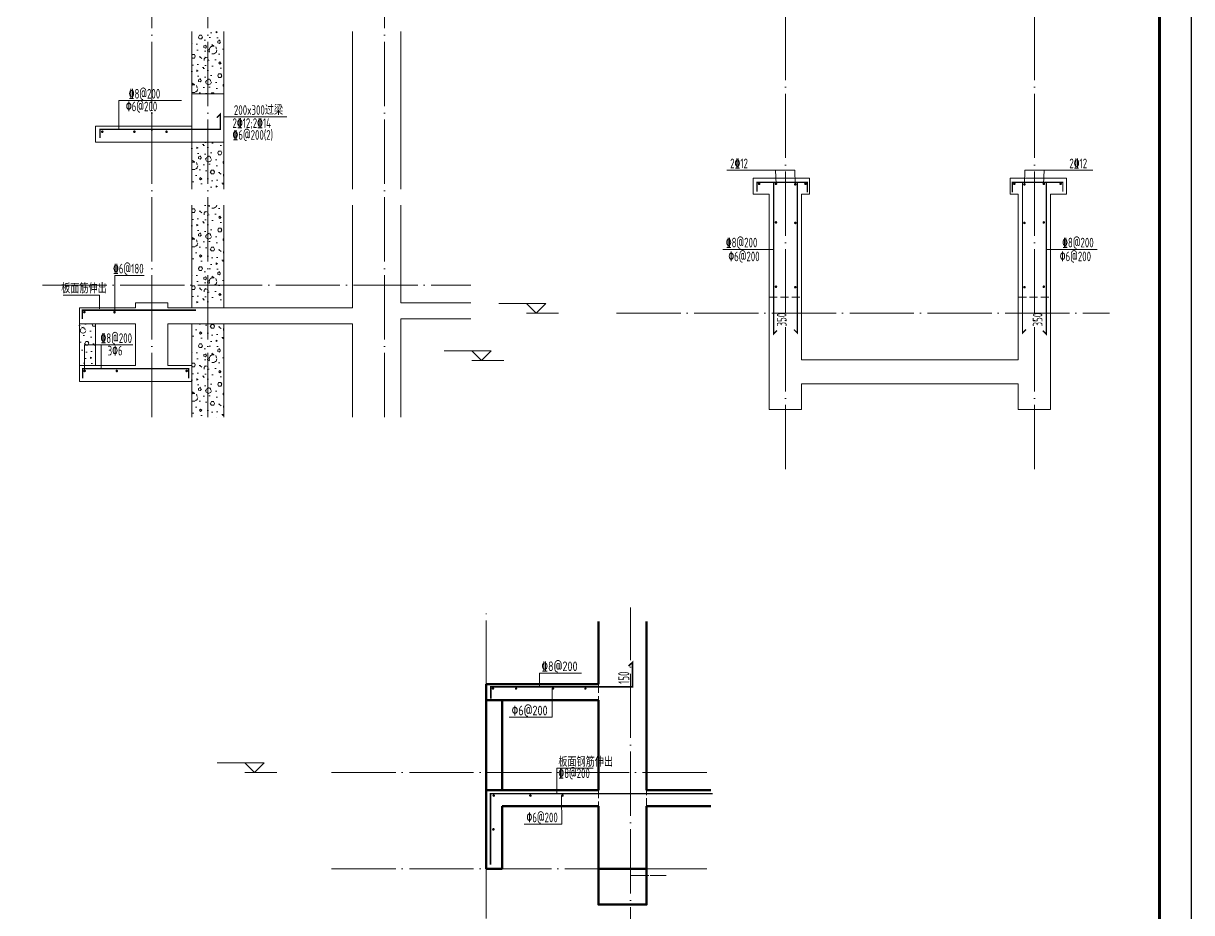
# Model space of a CAD drawing. Extents: x 5874492 to 7194610, y -939842 to -279257.
# Drawn here: x 6059970 to 6067241, y -816743 to -811211 of the extents above; entities that cross this region are included whole.
import ezdxf
from ezdxf.enums import TextEntityAlignment as Align

# ---------------------------------------------------------------- set-up
doc = ezdxf.new("R2010")
doc.units = 0
doc.header["$LTSCALE"] = 1000
doc.linetypes.add('DASH', pattern=[0.35, 0.25, -0.1])
doc.linetypes.add('DOTE', pattern=[2.42, 2, -0.2, 0.02, -0.2])
for name, color, linetype, lineweight in [('A-大样-填充', 8, 'Continuous', 9), ('A-大样-砌体墙线', 120, 'Continuous', 50), ('A-大样-结构墙线', 140, 'Continuous', 50), ('A-标注-标高标注', 3, 'Continuous', 15), ('A-轴线-塔楼', 1, 'DOTE', 9), ('A-轴线-隔墙', 41, 'DOTE', 9), ('S-墙柱-REIN', 1, 'Continuous', 20), ('S-大样-DIM', 3, 'Continuous', 20), ('S-大样-HATCH', 251, 'Continuous', 20), ('S-大样-REIN', 1, 'Continuous', 20), ('S-大样-实线', 2, 'Continuous', 20), ('S-大样-文字', 7, 'Continuous', 20), ('S-大样-标高', 3, 'Continuous', 20), ('S-大样-虚线', 4, 'DASH', 20), ('S-板-BEAM', 4, 'DASH', 20), ('S-轴网-轴线', 1, 'DOTE', 9), ('S-通用-TEXT', 7, 'Continuous', 20)]:
    doc.layers.add(name, color=color, linetype=linetype, lineweight=lineweight)
doc.layers.add('Y-云图图框', color=7, linetype='Continuous')
doc.styles.add('_YT_Name', font='', dxfattribs={"width": 0.8})
doc.styles.add('_YT_Sign_Text', font='ros.shx', dxfattribs={"width": 0.8, "bigfont": 'hztxt.shx'})
doc.styles.get("Standard").update_dxf_attribs({"font": 'gbenor.shx', "bigfont": 'gbcbig.shx'})
doc.styles.add('TSSD_Rein', font='tssdeng.shx', dxfattribs={"width": 0.7, "bigfont": 'hztxt.shx'})
doc.styles.get('_YT_Name').set_extended_font_data('SimHei')
pattern_1 = [(0, (5308285, -1586158.92), (120, 240), [0, -240]), (0, (5308144.6, -1586191.32), (120, 240), [0, -240]), (0, (5308222.6, -1586193.72), (120, 240), [0, -240]), (0, (5308307.8, -1586122.92), (120, 240), [0, -240]), (0, (5308208.2, -1586205.72), (120, 240), [0, -240]), (0, (5308331.8, -1585971.72), (120, 240), [0, -240]), (0, (5308258.6, -1585990.92), (120, 240), [0, -240]), (0, (5308297, -1586020.92), (120, 240), [0, -240]), (0, (5308101.4, -1586025.72), (120, 240), [0, -240]), (0, (5308219, -1586036.52), (120, 240), [0, -240]), (0, (5308173.4, -1586097.72), (120, 240), [0, -240]), (0, (5308175.8, -1586187.72), (120, 240), [0, -240]), (0, (5308265.8, -1586197.32), (120, 240), [0, -240]), (0, (5308331.8, -1586091.72), (120, 240), [0, -240]), (0, (5308107.4, -1586128.92), (120, 240), [0, -240]), (0, (5308127.8, -1586088.12), (120, 240), [0, -240]), (0, (5308221.4, -1586104.92), (120, 240), [0, -240]), (0, (5308187.8, -1586139.72), (120, 240), [0, -240]), (0, (5308168.6, -1586060.52), (120, 240), [0, -240]), (0, (5308198.6, -1585970.52), (120, 240), [0, -240]), (0, (5308117, -1586179.32), (120, 240), [0, -240]), (0, (5308249, -1586019.72), (120, 240), [0, -240]), (0, (5308137.4, -1586016.12), (120, 240), [0, -240]), (0, (5308118.2, -1585984.92), (120, 240), [0, -240]), (130.601294, (5308317.057, -1586046.865), (-599.99999337, 720.00000315), [10.53662, -4414.8444]), (18.434949, (5308299.914, -1586042.294), (599.9999978, 239.9999982), [10.842096, -1507.05116]), (90, (5308299.91, -1586052.58), (120, 240), [10.285714, -469.71426]), (161.565051, (5308310.2, -1586056.008), (-600.000003, 239.9999821), [10.842096, -1507.05116]), (53.1301023, (5308310.2, -1586056.01), (120.0000002, 239.9999999), [11.42857, -1188.5714]), (135, (5308319.34, -1586178.29), (-120.0000145, 239.999984), [9.697464, -669.12504]), (45, (5308305.63, -1586178.29), (119.999999, 239.999999), [9.697464, -669.12504]), (135, (5308312.485, -1586185.15), (-120.0000145, 239.999984), [9.697464, -669.12504]), (45, (5308312.485, -1586185.15), (119.999999, 239.999999), [9.697464, -669.12504]), (116.56505, (5308203.91, -1586017.15), (-2e-05, 479.999987), [12.77753, -255.5506]), (180, (5308198.2, -1586005.72), (-120, 240), [13.714286, -226.2857]), (63.434949, (5308178.77, -1586017.15), (1e-06, 479.999998), [12.77753, -255.5506]), (116.56505, (5308184.49, -1586028.58), (-2e-05, 479.999987), [12.77753, -255.5506]), (0, (5308184.49, -1586028.58), (120, 240), [13.714286, -226.2857]), (63.434949, (5308198.2, -1586028.58), (1e-06, 479.999998), [12.77753, -255.5506]), (107.102728, (5308294.2, -1586098.294), (-359.99998624, 1200.000001936), [15.54454, -6513.161]), (143.972626, (5308289.628, -1586083.437), (-2279.9999711, 1679.9999981), [15.54454, -3248.808]), (180, (5308277.06, -1586074.3), (-120, 240), [14.85714, -225.14284]), (36.0273733, (5308249.628, -1586083.437), (2279.99998315, 1679.9999819), [15.54454, -3248.808]), (71.565051, (5308245.057, -1586097.15), (360.0000018, 1199.999998), [14.456126, -1503.43712]), (107.102728, (5308249.628, -1586112.008), (-359.99998624, 1200.000001936), [15.54454, -6513.161]), (143.972626, (5308262.2, -1586121.15), (-2279.9999711, 1679.9999981), [15.54454, -3248.808]), (0, (5308262.2, -1586121.15), (120, 240), [14.85714, -225.14284]), (36.0273733, (5308277.057, -1586121.15), (2279.99998315, 1679.9999819), [15.54454, -3248.808]), (71.565051, (5308289.63, -1586112.008), (360.0000018, 1199.999998), [14.456126, -1503.43712]), (150.255118, (5308296.485, -1585986.294), (-360.00000085, 239.999997), [9.21401, -1925.72784]), (90, (5308288.49, -1585990.87), (120, 240), [9.14286, -470.8571]), (29.7448813, (5308288.485, -1585990.865), (360.0000002, 239.9999989), [9.21401, -1925.72784]), (116.56505, (5308240.49, -1586156.58), (-2e-05, 479.999987), [12.77753, -255.5506]), (168.690067, (5308234.77, -1586145.15), (-1080.0000008, 239.999994), [11.6549, -2435.8742]), (41.1859251, (5308214.2, -1586150.865), (2999.99998182, 2639.99997692), [12.14874, -5090.3208]), (90, (5308214.2, -1586162.29), (120, 240), [11.42857, -468.5714]), (138.814074, (5308223.343, -1586170.294), (-2999.99994668, 2640.00001681), [12.14874, -5090.3208]), (16.6992442, (5308223.343, -1586170.294), (3959.99997021, 1199.99998743), [11.93178, -4999.415]), (60.9453959, (5308234.771, -1586166.865), (119.99999968, 239.99999788), [11.766434, -4930.1358]), (109.983106, (5308139.914, -1586056.008), (-600.00000226, 1679.99999555), [13.3768, -5604.879]), (155.556045, (5308135.343, -1586043.437), (-1560.00000595, 719.99998504), [13.809194, -5786.0526]), (24.4439547, (5308110.2, -1586043.437), (1560.00000078, 719.99999654), [13.809194, -5786.0526]), (70.0168934, (5308105.628, -1586056.008), (600.00000181, 1679.99999583), [13.3768, -5604.879]), (109.983106, (5308110.2, -1586068.579), (-600.00000226, 1679.99999555), [13.3768, -5604.879]), (160.016893, (5308122.771, -1586073.15), (-600.00000035, 239.99998907), [13.3768, -2795.751]), (19.9831065, (5308122.771, -1586073.15), (599.9999967, 239.9999996), [13.3768, -2795.751]), (70.0168934, (5308135.343, -1586068.579), (600.00000181, 1679.99999583), [13.3768, -5604.879]), (122.005383, (5308229.057, -1586077.722), (-120.0000161, 239.99998775), [10.781693, -2253.3736]), (18.434949, (5308213.057, -1586072.008), (599.9999978, 239.9999982), [10.842096, -1507.05116]), (90, (5308213.06, -1586082.29), (120, 240), [10.285714, -469.71426]), (161.565051, (5308223.343, -1586085.722), (-600.000003, 239.9999821), [10.842096, -1507.05116]), (54.4623222, (5308223.343, -1586085.722), (839.99999878, 1199.9999982), [9.83123, -4119.2846]), (116.56505, (5308159.34, -1586136), (-2e-05, 479.999987), [12.77753, -255.5506]), (180, (5308153.63, -1586124.58), (-120, 240), [12.57143, -227.42856]), (59.0362434, (5308134.2, -1586136.008), (120.0000004, 239.99999884), [13.32789, -2785.5288]), (120.963756, (5308141.057, -1586147.436), (-120.0000164, 239.99998898), [13.32789, -2785.5288]), (0, (5308141.06, -1586147.44), (120, 240), [12.57143, -227.42856]), (63.434949, (5308153.63, -1586147.44), (1e-06, 479.999998), [12.77753, -255.5506])]

# ---------------------------------------------------------------- blocks, each defined once
blk = doc.blocks.new('ECMCTK_A1_竖_单行图名--0')
at = {"color": 4}
blk.add_lwpolyline([(0, 0), (594, 0), (594, 841), (0, 841)], close=True, dxfattribs=at)
at = {"const_width": 1}
blk.add_lwpolyline([(10, 10), (584, 10), (584, 816), (10, 816)], close=True, dxfattribs=at)
at = {"color": 80, "flags": 3}
for tag, height, p in [('YTHQINS', 3, (593.31, 817.5)), ('ECMCKEY', 3, (440.09, 590.57)), ('YTTQINS', 3.75, (595.35, 11.88)), ('YTFRAME', 3, (375.97, 4.92)), ('YTBARCODE_T1', 3, (493.74, 4.57))]:
    blk.add_attdef(tag, text='', height=height, dxfattribs=at).set_placement(p, align=Align.MIDDLE_CENTER)
for tag, height, style, width, p in [('证书编号', 4, '_YT_Sign_Text', 0.8, (461.87, 43.81)), ('审查批准号', 4, '_YT_Sign_Text', 0.8, (514.06, 43.81)), ('工程号', 4, '_YT_Sign_Text', 0.5, (557.08, 44.12)), ('设计单位', 6, '_YT_Name', 0.8, (376.75, 38.6)), ('建设单位', 4, '_YT_Sign_Text', 0.8, (487.96, 36.11)), ('阶段', 4, '_YT_Sign_Text', 0.8, (557.08, 35.81)), ('项目号', 4, '_YT_Sign_Text', 0.5, (575.08, 33.72)), ('项目名称', 4, '_YT_Sign_Text', 0.8, (487.96, 28.11)), ('专业', 4, '_YT_Sign_Text', 0.8, (557.08, 27.31)), ('图纸编号', 4, '_YT_Sign_Text', 0.5, (556.93, 19.36)), ('图纸名称', 4.5, '_YT_Name', 0.8, (488.39, 15.06)), ('出图比例', 4.2, '_YT_Sign_Text', 0.8, (434.82, 11.78)), ('日期', 4, '_YT_Sign_Text', 0.5, (556.88, 12.13)), ('版本号', 4, '_YT_Sign_Text', 0.8, (575.08, 13))]:
    blk.add_attdef(tag, text='', height=height, dxfattribs=dict(style=style, width=width)).set_placement(p, align=Align.CENTER)
at = {"style": '_YT_Sign_Text', "width": 0.8, "flags": 3}
for tag, p, height in [('{审定人}', (358.87, 26.45), 6.24), ('{校对人}', (411.35, 26.53), 6.24), ('[审定人]', (343.95, 27.81), 4.1), ('[校对人]', (395.23, 27.82), 4.1), ('[审核人]', (344.01, 19.76), 4.1), ('{审核人}', (359.98, 18.44), 6.24), ('[设计人]', (395.47, 20.21), 4.1), ('{设计人}', (411.48, 18.54), 6.24), ('[项目负责人]', (343.78, 12.01), 4.1), ('{项目负责人}', (361.28, 10.72), 6.24), ('[专业负责人]', (395.74, 11.77), 4.1), ('{专业负责人}', (411.58, 10.36), 6.24)]:
    blk.add_attdef(tag, p, '', height=height, dxfattribs=at)
at = {"color": 80, "flags": 3}
for tag, p in [('YTQRCODE', (304.56, 12.07)), ('YTBZSIT', (10, 10)), ('EXT_TK_LEFT', (10, 10))]:
    blk.add_attdef(tag, p, '', height=3, dxfattribs=at)
blk = doc.blocks.new('空调板大样')
at = {"layer": 'S-墙柱-REIN', "const_width": 8, "elevation": 0}
blk.add_lwpolyline([(727.8, 133.3), (749, 154.5), (749, 59.6), (0, 59.6), (0, 6.7)], dxfattribs=at)
at = {"layer": 'S-墙柱-REIN', "const_width": 8}
for points in [[(18.5, 45.5, 1), (10.5, 45.5, 1)], [(218.5, 45.5, 1), (210.5, 45.5, 1)], [(418.5, 45.5, 1), (410.5, 45.5, 1)]]:
    blk.add_lwpolyline(points, format="xyb", close=True, dxfattribs=at)
at = {"layer": 'S-大样-实线', "elevation": 0}
blk.add_lwpolyline([(572, -19), (772, -19), (772, 281), (572, 281)], close=True, dxfattribs=at)
at = {"layer": 'S-通用-TEXT'}
blk.add_line((1162.3, 138.3, 0), (773.2, 138.3, 0), dxfattribs=at)
at = {"layer": 'S-通用-TEXT', "elevation": 0}
blk.add_lwpolyline([(507.7, 239.6), (118.6, 239.6), (118.6, 59.6)], dxfattribs=at)
at = {"layer": 'S-通用-TEXT', "style": 'TSSD_Rein', "width": 0.7}
for s, p in [('\x848@200', (179.2, 251.6, 0)), ('\x826@200', (161.7, 172.8, 0)), ('200x300过梁', (833.9, 150.4, 0)), ('2\x8412;2\x8414', (825.3, 69.2, 0)), ('\x846@200(2)', (825.3, -4.3, 0))]:
    blk.add_text(s, height=60, dxfattribs=at).set_placement(p)
blk = doc.blocks.new('sadfhfdhgfjhgjhgj')
at = {"layer": 'S-大样-REIN', "const_width": 9, "elevation": 0}
blk.add_lwpolyline([(6114407.1, -1579845.8), (6114407.1, -1579791.8), (6115115, -1579791.8), (6115115, -1579791.8), (6115115, -1579791.8)], dxfattribs=at)
at = {"layer": 'S-大样-REIN', "const_width": 8, "elevation": 0}
for points in [[(6114423.6, -1579804, 1), (6114415.6, -1579804, 1)], [(6114610.9, -1579804.7, 1), (6114602.9, -1579804.7, 1)]]:
    blk.add_lwpolyline(points, format="xyb", close=True, dxfattribs=at)
at = {"layer": 'S-大样-文字', "elevation": 0}
for points in [[(6114610.1, -1579802.4), (6114610.1, -1579575.4), (6114791.6, -1579575.4)], [(6114287.3, -1579698.3), (6114514.4, -1579698.3), (6114514.4, -1579783)]]:
    blk.add_lwpolyline(points, dxfattribs=at)
at = {"layer": 'S-大样-文字', "style": 'TSSD_Rein', "width": 0.7}
for s, p in [('\x846@180', (6114598.2, -1579563.3, 0)), ('板面筋伸出', (6114275.3, -1579686.2, 0))]:
    blk.add_text(s, height=60, dxfattribs=at).set_placement(p)
blk = doc.blocks.new('20191016.08465800')
at = {"layer": 'S-墙柱-REIN', "const_width": 8}
blk.add_lwpolyline([(516.8, 0), (516.8, 562.5), (1822.9, 562.5)], dxfattribs=at)
at = {"layer": 'S-墙柱-REIN', "ltscale": 0.2, "const_width": 8}
for points in [[(533.6, 547.5, 1), (525.6, 547.5, 1)], [(733.6, 547.5, 1), (725.6, 547.5, 1)], [(933.6, 547.5, 1), (925.6, 547.5, 1)], [(533.6, 347.5, 1), (525.6, 347.5, 1)], [(533.6, 147.5, 1), (525.6, 147.5, 1)]]:
    blk.add_lwpolyline(points, format="xyb", close=True, dxfattribs=at)
at = {"layer": 'S-通用-TEXT'}
for p, q in [((0, 377.5), (516.8, 377.5)), ((158.5, 77.5), (399.6, 77.5))]:
    blk.add_line(p, q, dxfattribs=at)
blk.add_lwpolyline([(399.6, 77.5), (529.6, 143.5)], dxfattribs=at)
at = {"layer": 'S-通用-TEXT', "style": 'TSSD_Rein', "width": 0.7}
for s, p in [('板面钢筋\x848@200伸出', (15, 383.4, 0)), ('并附加\x848@200', (15, 305.9, 0)), ('\x826@200', (173.5, 83.4, 0))]:
    blk.add_text(s, height=60, dxfattribs=at).set_placement(p)
blk = doc.blocks.new('20191016.09045092')
at = {"layer": 'S-墙柱-REIN', "const_width": 9, "elevation": 0}
blk.add_lwpolyline([(1897.4, 443.1), (514.2, 443), (514.2, 0)], dxfattribs=at)
at = {"layer": 'S-墙柱-REIN', "const_width": 8, "elevation": 0}
for points in [[(538.5, 430.8, 1), (530.5, 430.8, 1)], [(766.5, 430.8, 1), (758.5, 430.8, 1)], [(966.5, 430.8, 1), (958.5, 430.8, 1)]]:
    blk.add_lwpolyline(points, format="xyb", close=True, dxfattribs=at)
at = {"layer": 'S-墙柱-REIN', "const_width": 8}
blk.add_lwpolyline([(536.2, 220.7, 1), (528.2, 220.7, 1)], format="xyb", close=True, dxfattribs=at)
at = {"layer": 'S-大样-虚线', "ltscale": 0.2}
for p, q in [((1186.2, 464.1), (1186.2, 364.1)), ((1486.2, 364.1), (1486.2, 464.1))]:
    blk.add_line(p, q, dxfattribs=at)
at = {"layer": 'S-板-BEAM', "ltscale": 0.2}
blk.add_line((1186.2, 464.1), (1186.2, 364.1), dxfattribs=at)
at = {"layer": 'S-通用-TEXT', "elevation": 0}
for points in [[(1154.2, 601.8), (927.1, 601.8), (927.1, 443)], [(724.4, 252.6), (957.3, 252.6), (957.2, 430.8)]]:
    blk.add_lwpolyline(points, dxfattribs=at)
at = {"layer": 'S-板-BEAM', "ltscale": 0.2}
blk.add_blockref('20191016.08465800', (0, 7491.7), dxfattribs=at)
at = {"layer": 'S-通用-TEXT', "style": 'TSSD_Rein', "width": 0.7}
for s, p in [('板面钢筋伸出', (936.7, 610.3, 0)), ('\x848@200', (936.7, 539.8, 0)), ('\x826@200', (738.3, 264.7, 0))]:
    blk.add_text(s, height=60, dxfattribs=at).set_placement(p)
blk = doc.blocks.new('20180119.17033550')
at = {"layer": 'S-墙柱-REIN', "const_width": 9, "elevation": 0}
blk.add_lwpolyline([(50, 116.5), (50, 190.4), (816.9, 190.5), (816.9, 340.4), (795.7, 319.2)], dxfattribs=at)
at = {"layer": 'S-墙柱-REIN', "const_width": 8, "elevation": 0}
for points in [[(66.5, 178.2, 1), (58.5, 178.2, 1)], [(191.5, 178.2, 1), (183.5, 178.2, 1)], [(391.5, 178.2, 1), (383.5, 178.2, 1)], [(566.7, 178.2, 1), (558.7, 178.2, 1)]]:
    blk.add_lwpolyline(points, format="xyb", close=True, dxfattribs=at)
at = {"layer": 'S-板-BEAM', "ltscale": 0.2}
blk.add_line((633.2, 206.5), (633.2, 106.5), dxfattribs=at)
at = {"layer": 'S-通用-TEXT', "elevation": 0}
for points in [[(541.7, 275.2), (314.5, 275.2), (314.5, 190.4)], [(149.4, 0), (382.2, 0), (382.2, 178.2)]]:
    blk.add_lwpolyline(points, dxfattribs=at)
at = {"layer": 'S-通用-TEXT', "style": 'TSSD_Rein', "width": 0.7}
for s, p in [('\x848@200', (324.2, 287.3, 0)), ('\x826@200', (163.3, 12.1, 0))]:
    blk.add_text(s, height=60, dxfattribs=at).set_placement(p)
blk.add_text('150', height=60, rotation=90, dxfattribs=at).set_placement((800.4, 208, 0))

msp = doc.modelspace()

# ---------------------------------------------------------------- hatches: boundary and pattern name
at = {"layer": 'A-大样-填充', "ltscale": 0.5}
h = msp.add_hatch(dxfattribs=at)
h.set_pattern_fill('加气混凝土', color=256, scale=20)
h.set_pattern_definition(pattern_1)
h.paths.add_polyline_path([(6061018.2, -811649.9), (6061218.2, -811649.9), (6061218.2, -811261.3), (6061018.2, -811261.3), (6061018.2, -811849.9)])
h = msp.add_hatch(dxfattribs=at)
h.set_pattern_fill('加气混凝土', color=256, scale=20)
h.set_pattern_definition(pattern_1)
h.paths.add_polyline_path([(6061218.2, -811949.9), (6061018.2, -811949.9), (6061018.2, -812242.8), (6061218.2, -812242.8)])
h = msp.add_hatch(dxfattribs=at)
h.set_pattern_fill('加气混凝土', color=256, scale=20)
h.set_pattern_definition(pattern_1)
h.paths.add_polyline_path([(6061018.2, -812949.9), (6061218.2, -812949.9), (6061218.2, -812342.8), (6061018.2, -812342.8)], flags=17)
h = msp.add_hatch(dxfattribs=at)
h.set_pattern_fill('加气混凝土', color=256, scale=20)
h.set_pattern_definition([(0, (5333902.7, -1587704.86), (120, 240), [0, -240]), (0, (5333762.3, -1587737.26), (120, 240), [0, -240]), (0, (5333840.3, -1587739.66), (120, 240), [0, -240]), (0, (5333925.5, -1587668.86), (120, 240), [0, -240]), (0, (5333825.9, -1587751.66), (120, 240), [0, -240]), (0, (5333949.5, -1587517.66), (120, 240), [0, -240]), (0, (5333876.3, -1587536.86), (120, 240), [0, -240]), (0, (5333914.7, -1587566.86), (120, 240), [0, -240]), (0, (5333719.1, -1587571.66), (120, 240), [0, -240]), (0, (5333836.7, -1587582.46), (120, 240), [0, -240]), (0, (5333791.1, -1587643.66), (120, 240), [0, -240]), (0, (5333793.5, -1587733.66), (120, 240), [0, -240]), (0, (5333883.5, -1587743.26), (120, 240), [0, -240]), (0, (5333949.5, -1587637.66), (120, 240), [0, -240]), (0, (5333725.1, -1587674.86), (120, 240), [0, -240]), (0, (5333745.5, -1587634.06), (120, 240), [0, -240]), (0, (5333839.1, -1587650.86), (120, 240), [0, -240]), (0, (5333805.5, -1587685.66), (120, 240), [0, -240]), (0, (5333786.3, -1587606.46), (120, 240), [0, -240]), (0, (5333816.3, -1587516.46), (120, 240), [0, -240]), (0, (5333734.7, -1587725.26), (120, 240), [0, -240]), (0, (5333866.7, -1587565.66), (120, 240), [0, -240]), (0, (5333755.1, -1587562.06), (120, 240), [0, -240]), (0, (5333735.9, -1587530.86), (120, 240), [0, -240]), (130.601294, (5333934.756, -1587592.808), (-599.99999337, 720.00000315), [10.53662, -4414.8444]), (18.434949, (5333917.614, -1587588.236), (599.9999978, 239.9999982), [10.842096, -1507.05116]), (90, (5333917.61, -1587598.52), (120, 240), [10.285714, -469.71426]), (161.565051, (5333927.9, -1587601.95), (-600.000003, 239.9999821), [10.842096, -1507.05116]), (53.1301023, (5333927.9, -1587601.95), (120.0000002, 239.9999999), [11.42857, -1188.5714]), (135, (5333937.04, -1587724.24), (-120.0000145, 239.999984), [9.697464, -669.12504]), (45, (5333923.33, -1587724.24), (119.999999, 239.999999), [9.697464, -669.12504]), (135, (5333930.185, -1587731.09), (-120.0000145, 239.999984), [9.697464, -669.12504]), (45, (5333930.185, -1587731.09), (119.999999, 239.999999), [9.697464, -669.12504]), (116.56505, (5333821.61, -1587563.1), (-2e-05, 479.999987), [12.77753, -255.5506]), (180, (5333815.9, -1587551.66), (-120, 240), [13.714286, -226.2857]), (63.434949, (5333796.47, -1587563.1), (1e-06, 479.999998), [12.77753, -255.5506]), (116.56505, (5333802.18, -1587574.52), (-2e-05, 479.999987), [12.77753, -255.5506]), (0, (5333802.18, -1587574.52), (120, 240), [13.714286, -226.2857]), (63.434949, (5333815.9, -1587574.52), (1e-06, 479.999998), [12.77753, -255.5506]), (107.102728, (5333911.899, -1587644.236), (-359.99998624, 1200.000001936), [15.54454, -6513.161]), (143.972626, (5333907.328, -1587629.38), (-2279.9999711, 1679.9999981), [15.54454, -3248.808]), (180, (5333894.76, -1587620.24), (-120, 240), [14.85714, -225.14284]), (36.0273733, (5333867.328, -1587629.38), (2279.99998315, 1679.9999819), [15.54454, -3248.808]), (71.565051, (5333862.756, -1587643.093), (360.0000018, 1199.999998), [14.456126, -1503.43712]), (107.102728, (5333867.328, -1587657.951), (-359.99998624, 1200.000001936), [15.54454, -6513.161]), (143.972626, (5333879.9, -1587667.093), (-2279.9999711, 1679.9999981), [15.54454, -3248.808]), (0, (5333879.9, -1587667.1), (120, 240), [14.85714, -225.14284]), (36.0273733, (5333894.756, -1587667.093), (2279.99998315, 1679.9999819), [15.54454, -3248.808]), (71.565051, (5333907.328, -1587657.95), (360.0000018, 1199.999998), [14.456126, -1503.43712]), (150.255118, (5333914.185, -1587532.236), (-360.00000085, 239.999997), [9.21401, -1925.72784]), (90, (5333906.18, -1587536.81), (120, 240), [9.14286, -470.8571]), (29.7448813, (5333906.185, -1587536.808), (360.0000002, 239.9999989), [9.21401, -1925.72784]), (116.56505, (5333858.18, -1587702.52), (-2e-05, 479.999987), [12.77753, -255.5506]), (168.690067, (5333852.47, -1587691.093), (-1080.0000008, 239.999994), [11.6549, -2435.8742]), (41.1859251, (5333831.899, -1587696.808), (2999.99998182, 2639.99997692), [12.14874, -5090.3208]), (90, (5333831.9, -1587708.24), (120, 240), [11.42857, -468.5714]), (138.814074, (5333841.042, -1587716.236), (-2999.99994668, 2640.00001681), [12.14874, -5090.3208]), (16.6992442, (5333841.042, -1587716.236), (3959.99997021, 1199.99998743), [11.93178, -4999.415]), (60.9453959, (5333852.471, -1587712.808), (119.99999968, 239.99999788), [11.766434, -4930.1358]), (109.983106, (5333757.614, -1587601.951), (-600.00000226, 1679.99999555), [13.3768, -5604.879]), (155.556045, (5333753.042, -1587589.379), (-1560.00000595, 719.99998504), [13.809194, -5786.0526]), (24.4439547, (5333727.899, -1587589.379), (1560.00000078, 719.99999654), [13.809194, -5786.0526]), (70.0168934, (5333723.328, -1587601.951), (600.00000181, 1679.99999583), [13.3768, -5604.879]), (109.983106, (5333727.899, -1587614.522), (-600.00000226, 1679.99999555), [13.3768, -5604.879]), (160.016893, (5333740.47, -1587619.093), (-600.00000035, 239.99998907), [13.3768, -2795.751]), (19.9831065, (5333740.47, -1587619.093), (599.9999967, 239.9999996), [13.3768, -2795.751]), (70.0168934, (5333753.042, -1587614.522), (600.00000181, 1679.99999583), [13.3768, -5604.879]), (122.005383, (5333846.756, -1587623.665), (-120.0000161, 239.99998775), [10.781693, -2253.3736]), (18.434949, (5333830.756, -1587617.95), (599.9999978, 239.9999982), [10.842096, -1507.05116]), (90, (5333830.76, -1587628.24), (120, 240), [10.285714, -469.71426]), (161.565051, (5333841.042, -1587631.665), (-600.000003, 239.9999821), [10.842096, -1507.05116]), (54.4623222, (5333841.042, -1587631.665), (839.99999878, 1199.9999982), [9.83123, -4119.2846]), (116.56505, (5333777.04, -1587681.95), (-2e-05, 479.999987), [12.77753, -255.5506]), (180, (5333771.33, -1587670.52), (-120, 240), [12.57143, -227.42856]), (59.0362434, (5333751.9, -1587681.95), (120.0000004, 239.99999884), [13.32789, -2785.5288]), (120.963756, (5333758.756, -1587693.38), (-120.0000164, 239.99998898), [13.32789, -2785.5288]), (0, (5333758.76, -1587693.38), (120, 240), [12.57143, -227.42856]), (63.434949, (5333771.33, -1587693.38), (1e-06, 479.999998), [12.77753, -255.5506])])
h.paths.add_polyline_path([(6060318.2, -813079.9), (6060318.2, -813339.9), (6060418.2, -813339.9), (6060418.2, -813079.9)])
h = msp.add_hatch(dxfattribs=at)
h.set_pattern_fill('加气混凝土', color=256, scale=20)
h.set_pattern_definition(pattern_1)
h.paths.add_polyline_path([(6061218.2, -813079.9), (6061018.2, -813079.9), (6061018.2, -813661.3), (6061218.2, -813661.3)])

# ---------------------------------------------------------------- linework, layer by layer
at = {"layer": 'A-大样-砌体墙线'}
for p, q in [((6062849.2, -815981.5), (6062849.2, -815421.5)), ((6062949.2, -815981.5), (6062949.2, -815421.5))]:
    msp.add_line(p, q, dxfattribs=at)
msp.add_lwpolyline([(6063549.2, -816471.5), (6063849.1, -816471.5), (6063849.1, -816693), (6063549.2, -816693)], close=True, dxfattribs=at)
at = {"layer": 'A-大样-结构墙线', "ltscale": 0.5}
for p, q in [((6063549.1, -815321.5), (6063549.1, -814931.5)), ((6063849.1, -815981.5), (6063849.1, -814931.5)), ((6062849.2, -815421.5), (6062849.2, -815321.5)), ((6062849.2, -815321.5), (6063549.1, -815321.5)), ((6062849.2, -815421.5), (6063549.1, -815421.5)), ((6063549.2, -815981.5), (6063549.1, -815421.5)), ((6063549.2, -815981.5), (6062849.2, -815981.5)), ((6062849.2, -816471.5), (6062849.2, -815981.5)), ((6064249.2, -815981.5), (6063849.1, -815981.5)), ((6062949.2, -816081.5), (6063549.2, -816081.5)), ((6062949.2, -816471.5), (6062949.2, -816081.5)), ((6063549.2, -816471.5), (6063549.2, -816081.5)), ((6063849.1, -816471.5), (6063849.1, -816081.5)), ((6063849.1, -816081.5), (6064249.2, -816081.5)), ((6062949.2, -816471.5), (6062849.2, -816471.5))]:
    msp.add_line(p, q, dxfattribs=at)
msp.add_lwpolyline([(6063549.2, -816471.5), (6063849.1, -816471.5)], dxfattribs=at)
at = {"layer": 'A-标注-标高标注'}
for p, q in [((6062880.8, -813247.4), (6062588.6, -813247.4)), ((6062880.8, -813247.4), (6062588.6, -813247.4)), ((6062820.8, -813307.4), (6062760.8, -813247.4)), ((6062820.8, -813307.4), (6062760.8, -813247.4)), ((6062820.8, -813307.4), (6062880.8, -813247.4)), ((6062820.8, -813307.4), (6062880.8, -813247.4)), ((6062960.8, -813307.4), (6062760.8, -813307.4)), ((6062960.8, -813307.4), (6062760.8, -813307.4)), ((6061467.6, -815811.5), (6061175.4, -815811.5)), ((6061407.6, -815871.5), (6061347.6, -815811.5)), ((6061407.6, -815871.5), (6061467.6, -815811.5)), ((6061547.6, -815871.5), (6061347.6, -815871.5))]:
    msp.add_line(p, q, dxfattribs=at)
at = {"layer": 'A-轴线-塔楼', "ltscale": 0.2}
for p, q in [((6062218.2, -813661.3), (6062218.2, -808008.8)), ((6060088.4, -812839.9), (6062755.2, -812839.9)), ((6060088.4, -812839.9), (6062755.2, -812839.9)), ((6063749.2, -821464.6), (6063749.2, -814845.6)), ((6061888.3, -815871.5), (6064249.1, -815871.5)), ((6061888.3, -816471.5), (6064249.1, -816471.5))]:
    msp.add_line(p, q, dxfattribs=at)
at = {"layer": 'A-轴线-塔楼', "ltscale": 0.05}
for p, q in [((6060768.2, -811984.9), (6060768.2, -811649.9)), ((6063749.2, -816511.5), (6063970.5, -816511.5))]:
    msp.add_line(p, q, dxfattribs=at)
at = {"layer": 'A-轴线-隔墙', "ltscale": 0.2}
for p, q in [((6060768.2, -813661.3), (6060768.2, -808014.7)), ((6061118.2, -813661.3), (6061118.2, -808008.8)), ((6062849.2, -821618.8), (6062849.2, -814881.2))]:
    msp.add_line(p, q, dxfattribs=at)
at = {"layer": 'S-墙柱-REIN', "const_width": 8}
for points in [[(6064535.2, -812257.7), (6064535.2, -812199.5), (6064786.4, -812199.5), (6064786.4, -813137), (6064765.2, -813115.8)], [(6064660.1, -813122.3), (6064638.9, -813143.5), (6064638.9, -812199.5), (6064848.9, -812199.5), (6064848.9, -812262.2)], [(6066314.8, -813122.3), (6066336, -813143.5), (6066336, -812199.5), (6066126, -812199.5), (6066126, -812262.2)], [(6066439.7, -812257.7), (6066439.7, -812199.5), (6066188.5, -812199.5), (6066188.5, -813137), (6066209.7, -813115.8)]]:
    msp.add_lwpolyline(points, dxfattribs=at)
for points in [[(6064545.1, -812209.5, -1), (6064553.1, -812209.5, -1)], [(6064649.9, -812209.5, -1), (6064657.9, -812209.5, -1)], [(6064770.4, -812212.5, -1), (6064778.4, -812212.5, -1)], [(6064833.4, -812209.5, -1), (6064841.4, -812209.5, -1)], [(6066141.5, -812209.5, 1), (6066133.5, -812209.5, 1)], [(6066204.5, -812212.5, 1), (6066196.5, -812212.5, 1)], [(6066325, -812209.5, 1), (6066317, -812209.5, 1)], [(6066429.8, -812209.5, 1), (6066421.8, -812209.5, 1)], [(6064649.9, -812449.5, -1), (6064657.9, -812449.5, -1)], [(6064649.9, -812449.5, -1), (6064657.9, -812449.5, -1)], [(6064770.4, -812452.5, -1), (6064778.4, -812452.5, -1)], [(6064770.4, -812452.5, -1), (6064778.4, -812452.5, -1)], [(6066204.5, -812452.5, 1), (6066196.5, -812452.5, 1)], [(6066204.5, -812452.5, 1), (6066196.5, -812452.5, 1)], [(6066325, -812449.5, 1), (6066317, -812449.5, 1)], [(6066325, -812449.5, 1), (6066317, -812449.5, 1)], [(6064649.9, -812849.5, -1), (6064657.9, -812849.5, -1)], [(6064770.4, -812852.5, -1), (6064778.4, -812852.5, -1)], [(6066204.5, -812852.5, 1), (6066196.5, -812852.5, 1)], [(6066325, -812849.5, 1), (6066317, -812849.5, 1)]]:
    msp.add_lwpolyline(points, format="xyb", close=True, dxfattribs=at)
at = {"layer": 'S-墙柱-REIN', "ltscale": 0.2, "const_width": 8}
msp.add_lwpolyline([(6060998.2, -813419.9), (6060998.2, -813359.9), (6060338.2, -813359.9), (6060338.2, -813419.9)], dxfattribs=at)
at = {"layer": 'S-墙柱-REIN', "const_width": 8, "elevation": 0}
for points in [[(6060355, -813373.4, 1), (6060347, -813373.4, 1)], [(6060555, -813373.4, 1), (6060547, -813373.4, 1)], [(6060990, -813373.4, 1), (6060982, -813373.4, 1)]]:
    msp.add_lwpolyline(points, format="xyb", close=True, dxfattribs=at)
at = {"layer": 'S-大样-实线'}
for p, q in [((6061018.2, -811849.9), (6061018.2, -811261.3)), ((6061218.2, -811849.9), (6061218.2, -811261.3)), ((6061018.2, -812242.8), (6061018.2, -811949.9)), ((6061218.2, -812242.8), (6061218.2, -811949.9)), ((6061018.2, -812979.9), (6061018.2, -812342.8)), ((6061218.2, -812979.9), (6061218.2, -812342.8)), ((6061018.2, -813661.3), (6061018.2, -813079.9)), ((6061218.2, -813661.3), (6061218.2, -813079.9))]:
    msp.add_line(p, q, dxfattribs=at)
at = {"layer": 'S-大样-实线', "ltscale": 0.5}
for p, q in [((6062018.2, -812242.8), (6062018.2, -811261.3)), ((6062318.2, -812242.8), (6062318.2, -811261.3)), ((6061018.2, -811849.9), (6060418.2, -811849.9)), ((6060418.2, -811949.9), (6060418.2, -811849.9)), ((6061218.2, -811949.9), (6061218.2, -811849.9)), ((6061218.2, -811849.9), (6061218.2, -811849.9)), ((6060418.2, -811949.9), (6061218.2, -811949.9)), ((6064612.4, -813614.1), (6064612.4, -812274.1)), ((6064812.4, -813304.1), (6064812.4, -812274.1)), ((6066162.4, -813304.1), (6066162.4, -812274.1)), ((6066362.4, -813304.1), (6066362.4, -812274.1)), ((6062018.2, -812979.9), (6062018.2, -812342.8)), ((6062318.2, -812949.9), (6062318.2, -812342.8)), ((6060668.2, -812979.9), (6060318.2, -812979.9)), ((6062018.2, -812979.9), (6060868.2, -812979.9)), ((6062755.2, -812949.9), (6062318.2, -812949.9)), ((6062318.2, -813049.9), (6062755.2, -813049.9)), ((6062318.2, -813661.3), (6062318.2, -813049.9)), ((6060318.2, -813079.9), (6060668.2, -813079.9)), ((6060668.2, -813339.9), (6060668.2, -813079.9)), ((6060868.2, -813079.9), (6062018.2, -813079.9)), ((6060868.2, -813339.9), (6060868.2, -813079.9)), ((6062018.2, -813661.3), (6062018.2, -813079.9)), ((6066362.4, -813614.1), (6066362.4, -813268.3)), ((6060668.2, -813339.9), (6060318.2, -813339.9)), ((6064812.4, -813304.1), (6066162.4, -813304.1)), ((6060318.2, -813439.9), (6060868.2, -813439.9)), ((6064812.4, -813614.1), (6064812.4, -813454.1)), ((6064812.4, -813454.1), (6066162.4, -813454.1)), ((6066162.4, -813614.1), (6066162.4, -813454.1)), ((6064612.4, -813614.1), (6064812.4, -813614.1)), ((6066362.4, -813614.1), (6066162.4, -813614.1))]:
    msp.add_line(p, q, dxfattribs=at)
for points in [[(6064612.4, -812274.1), (6064512.4, -812274.1), (6064512.4, -812174.1), (6064862.4, -812174.1)], [(6064862.4, -812174.1), (6064862.4, -812274.1), (6064812.4, -812274.1)], [(6066112.4, -812174.1), (6066112.4, -812274.1), (6066162.4, -812274.1)], [(6066362.4, -812274.1), (6066462.4, -812274.1), (6066462.4, -812174.1), (6066112.4, -812174.1)], [(6066362.4, -812174.1), (6066162.4, -812174.1)], [(6060318.2, -812979.9), (6060318.2, -812979.9), (6060318.2, -813079.9), (6060318.2, -813079.9)], [(6060668.2, -812979.9), (6060668.2, -812949.9), (6060868.2, -812949.9), (6060868.2, -812979.9)], [(6060318.2, -813439.9), (6060318.2, -813439.9), (6060318.2, -813339.9), (6060318.2, -813339.9)], [(6060868.2, -813439.9), (6061018.2, -813439.9), (6061018.2, -813339.9), (6060868.2, -813339.9)]]:
    msp.add_lwpolyline(points, dxfattribs=at)
at = {"layer": 'S-大样-实线'}
msp.add_lwpolyline([(6060318.2, -813079.9), (6060318.2, -813339.9), (6060418.2, -813339.9), (6060418.2, -813079.9), (6060318.2, -813079.9)], dxfattribs=at)
at = {"layer": 'S-大样-标高'}
for p, q in [((6063220.9, -812954.1), (6062928.6, -812954.1)), ((6063160.9, -813014.1), (6063100.9, -812954.1)), ((6063160.9, -813014.1), (6063220.9, -812954.1)), ((6063300.9, -813014.1), (6063100.9, -813014.1))]:
    msp.add_line(p, q, dxfattribs=at)
at = {"layer": 'S-板-BEAM', "ltscale": 0.2}
msp.add_line((6064612.4, -812914.1), (6064812.4, -812914.1), dxfattribs=at)
msp.add_lwpolyline([(6066162.4, -812914.1), (6066362.4, -812914.1)], dxfattribs=at)
at = {"layer": 'S-轴网-轴线', "ltscale": 0.2}
for p, q in [((6064712.4, -813984.6), (6064712.4, -807447.6)), ((6066262.4, -813984.6), (6066262.4, -807432.6)), ((6063661.1, -813014.1), (6066730.8, -813014.1))]:
    msp.add_line(p, q, dxfattribs=at)
at = {"layer": 'S-通用-TEXT'}
for p, q in [((6064652.1, -812124.7), (6064654.8, -812212.5)), ((6064771.6, -812124.7), (6064774.4, -812212.5)), ((6066203.2, -812124.7), (6066200.5, -812212.5)), ((6066322.8, -812124.7), (6066320.1, -812212.5)), ((6060651.9, -813211.3), (6060351, -813211.3)), ((6060351, -813211.3), (6060351, -813373.4, 0)), ((6060453.3, -813211.3), (6060453.3, -813359.9))]:
    msp.add_line(p, q, dxfattribs=at)
for points in [[(6064771.6, -812124.7), (6064349, -812124.7)], [(6066203.2, -812124.7), (6066625.9, -812124.7)], [(6064638.9, -812617), (6064322.3, -812617)], [(6066336, -812617), (6066652.6, -812617)]]:
    msp.add_lwpolyline(points, dxfattribs=at)

# ---------------------------------------------------------------- block references
at = {"layer": 'S-墙柱-REIN', "xscale": 1.15}
msp.add_blockref('20180119.17033550', (6062821, -815528), dxfattribs=at)
at = {"layer": 'S-大样-DIM'}
msp.add_blockref('sadfhfdhgfjhgjhgj', (-54070.3, 766796.4), dxfattribs=at)
at = {"layer": 'S-大样-HATCH', "ltscale": 0.2}
for name, p in [('20191016.09045092', (6062362.9, -816445.6)), ('空调板大样', (6060446.2, -811930.9, 0))]:
    msp.add_blockref(name, p, dxfattribs=at)
at = {"layer": 'Y-云图图框', "xscale": 20, "yscale": 20, "zscale": 20}
msp.add_blockref('ECMCTK_A1_竖_单行图名--0', (6055361.3, -823398.1), dxfattribs=at)

# ---------------------------------------------------------------- texts
at = {"layer": 'S-通用-TEXT', "style": 'TSSD_Rein', "width": 0.7}
for s, p in [('2\x8412', (6064368.9, -812112.6)), ('2\x8412', (6066480, -812112.6)), ('\x848@200', (6064342.2, -812604.9)), ('\x848@200', (6066435.6, -812604.9)), ('\x826@200', (6064357.5, -812690.9)), ('\x826@200', (6066420.3, -812690.9)), ('\x848@200', (6060449.9, -813199.2)), ('3\x826', (6060493.9, -813277.2))]:
    msp.add_text(s, height=60, dxfattribs=at).set_placement(p)
for p in [(6064719.9, -813096.5), (6066312.7, -813096.5)]:
    msp.add_text('350', height=60, rotation=90, dxfattribs=at).set_placement(p)

doc.saveas('drawing.dxf')
